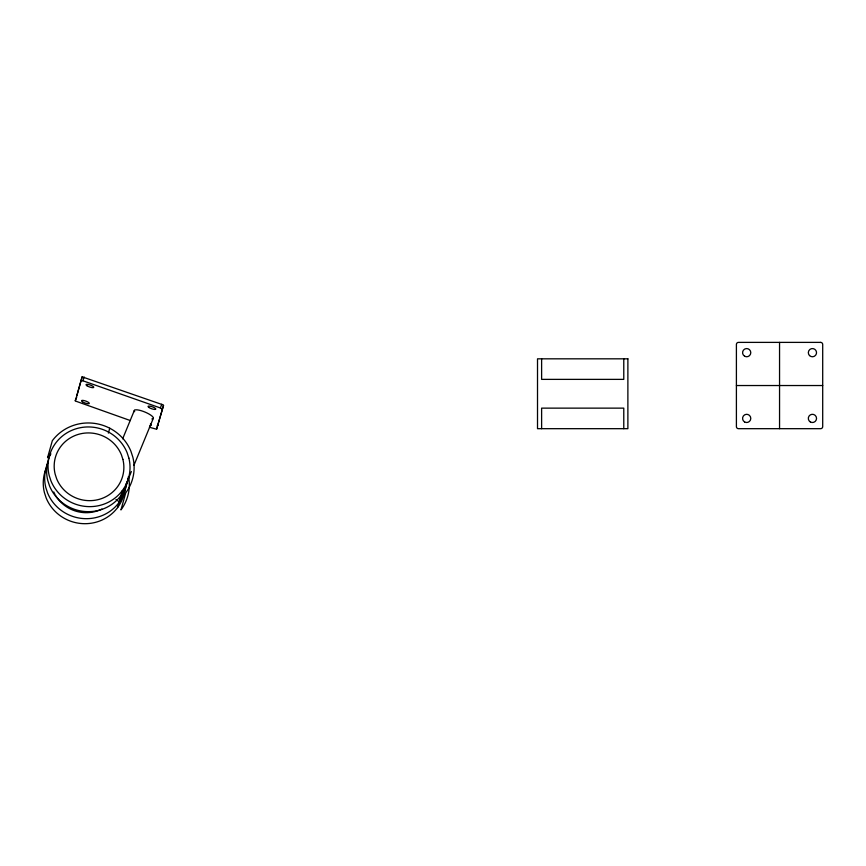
<?xml version="1.0" encoding="UTF-8"?>
<svg xmlns="http://www.w3.org/2000/svg" width="866" height="866" viewBox="0 0 866 866"><rect width="100%" height="100%" fill="white"/><g stroke="black" fill="none" stroke-linecap="round" stroke-linejoin="round"><path stroke-width="1.3" d="M130.344 420.562L75.342 401.001L82.118 376.84L163.057 404.855L163.533 405.407L156.573 429.222L149.407 427.252M76.836 395.654L82.118 376.84M108.38 433.087L109.744 428.215M117.614 507.563L119.021 502.54M119.227 501.804L120.753 496.348L123.134 493.155L121.608 498.61L119.227 501.804L116.012 499.53M120.991 495.525L122.387 490.502M156.573 429.222L163.533 405.407M75.158 400.655L76.684 397.256M80.776 380.585L82.865 380.769L84.197 377.024M162.202 409.153L160.405 407.973L161.736 404.227M122.658 438.802L134.371 410.387M120.839 497.084L119.93 499.292L122.312 496.088M122.712 492.538L124.747 487.601M125.765 485.122L131.372 471.537M133.916 465.356L153.271 418.408M120.028 498.935L122.409 495.731M157.904 425.477L157.233 425.628M736.403 385.532L822.7 385.532M82.865 380.769L160.405 407.973M779.552 342.384L779.552 428.681M623.78 358.827L623.78 379.373L541.618 379.373L541.618 358.827M623.78 428.681L623.78 408.135L541.618 408.135L541.618 428.681M128.612 476.765A45.205 43.722 15.7 0 1 120.948 509.933L125.732 492.873A45.205 43.722 15.7 0 0 132.866 457.248L130.918 451.262A45.205 43.722 15.7 0 0 94.437 423.377A45.205 43.722 15.7 0 0 52.328 440.707L47.543 457.768A45.205 43.722 15.7 0 1 50.769 453.925M124.877 489.875A41.092 39.749 15.7 0 1 89.252 523.475A41.092 39.749 15.7 0 1 46.169 497.972L44.393 492.527A41.092 39.749 15.7 0 1 47.305 465.94M126.414 483.726A41.092 39.749 15.7 0 1 91.244 518.398A41.092 39.749 15.7 0 1 47.576 492.96L45.801 487.504A41.092 39.749 15.7 0 1 47.76 462.996M101.95 509.035A34.932 33.785 15.7 0 1 55.456 495.222M54.85 494.15A34.932 33.785 15.7 0 1 53.768 491.964M150.381 424.059A4.114 1.039 19.6 0 1 149.98 425.487M134.652 411.675A10.273 2.587 22.4 0 1 145.207 412.162A10.273 2.587 22.4 0 1 151.842 418.971M128.385 476.711A41.092 39.749 15.7 0 1 93.214 511.373A41.092 39.749 15.7 0 1 49.546 485.934L47.771 480.489A41.092 39.749 15.7 0 1 50.683 453.903M820.643 342.384L738.46 342.384A2.057 2.057 0 0 0 736.403 344.441L736.403 426.624A2.057 2.057 0 0 0 738.46 428.681L820.643 428.681A2.057 2.057 0 0 0 822.7 426.624L822.7 344.441A2.057 2.057 0 0 0 820.643 342.384M627.882 358.827L537.515 358.827L537.515 428.681L627.882 428.681L627.882 358.827M128.882 458.114L127.107 452.669A41.092 39.749 15.7 0 0 76.598 428.616A41.092 39.749 15.7 0 0 49.178 475.466L50.953 480.911A41.092 39.749 15.7 0 0 101.463 504.965A41.092 39.749 15.7 0 0 128.882 458.114M122.896 459.413L121.392 454.791A34.932 33.785 15.7 0 0 78.46 434.342A34.932 33.785 15.7 0 0 55.153 474.167L56.658 478.801A34.932 33.785 15.7 0 0 99.601 499.238A34.932 33.785 15.7 0 0 122.896 459.413M744.576 421.937A4.114 4.114 0 0 0 750.79 418.462A4.114 4.114 0 0 0 744.673 414.825A4.114 4.114 0 0 0 744.576 421.937M809.526 355.569A4.114 4.114 0 0 0 816.4 353.729A4.114 4.114 0 0 0 811.366 348.695A4.114 4.114 0 0 0 809.526 355.569M744.63 356.218A4.114 4.114 0 0 0 750.79 352.657A4.114 4.114 0 0 0 744.63 349.106A4.114 4.114 0 0 0 744.63 356.218M810.37 421.969A4.114 4.114 0 0 0 816.541 418.408A4.114 4.114 0 0 0 810.37 414.846A4.114 4.114 0 0 0 810.37 421.969M86.968 385.738A4.114 1.039 19.6 0 0 93.582 387.567A4.114 1.039 19.6 0 0 89.176 384.677A4.114 1.039 19.6 0 0 86.968 385.738M82.443 401.77A4.114 1.039 19.6 0 0 89.068 403.632A4.114 1.039 19.6 0 0 84.727 400.741A4.114 1.039 19.6 0 0 82.443 401.77M149.006 407.507A4.114 1.039 19.6 0 0 155.609 409.326A4.114 1.039 19.6 0 0 151.214 406.435A4.114 1.039 19.6 0 0 149.006 407.507"/></g></svg>
